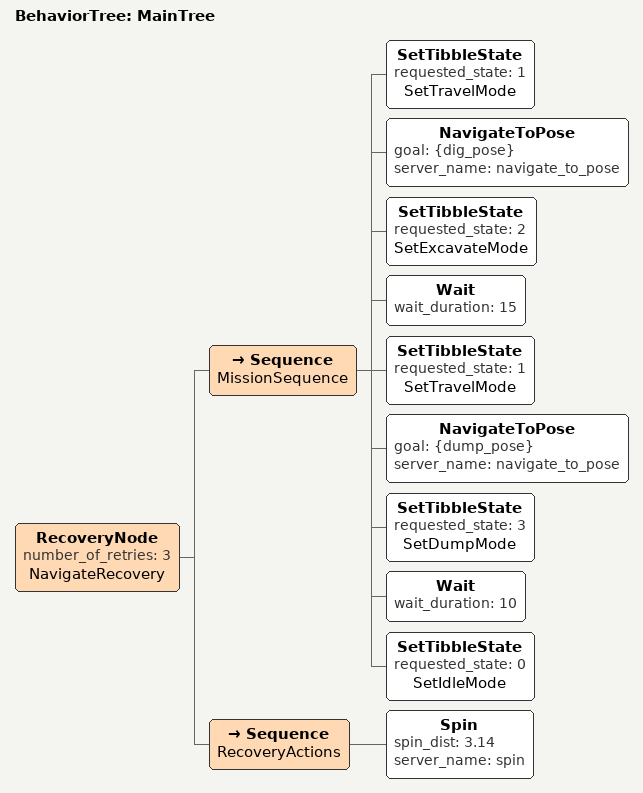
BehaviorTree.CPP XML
<root main_tree_to_execute="MainTree">
    <BehaviorTree ID="MainTree">
        <RecoveryNode number_of_retries="3" name="NavigateRecovery">

            <Sequence name="MissionSequence">
                <SetTibbleState requested_state="1" name="SetTravelMode"/>
                <NavigateToPose goal="{dig_pose}" server_name="navigate_to_pose"/>

                <SetTibbleState requested_state="2" name="SetExcavateMode"/>
                <Wait wait_duration="15"/>

                <SetTibbleState requested_state="1" name="SetTravelMode"/>
                <NavigateToPose goal="{dump_pose}" server_name="navigate_to_pose"/>

                <SetTibbleState requested_state="3" name="SetDumpMode"/>
                <Wait wait_duration="10"/>

                <SetTibbleState requested_state="0" name="SetIdleMode"/>
            </Sequence>

            <Sequence name="RecoveryActions">
                <Spin spin_dist="3.14" server_name="spin"/>
                </Sequence>

        </RecoveryNode>
    </BehaviorTree>
</root>
